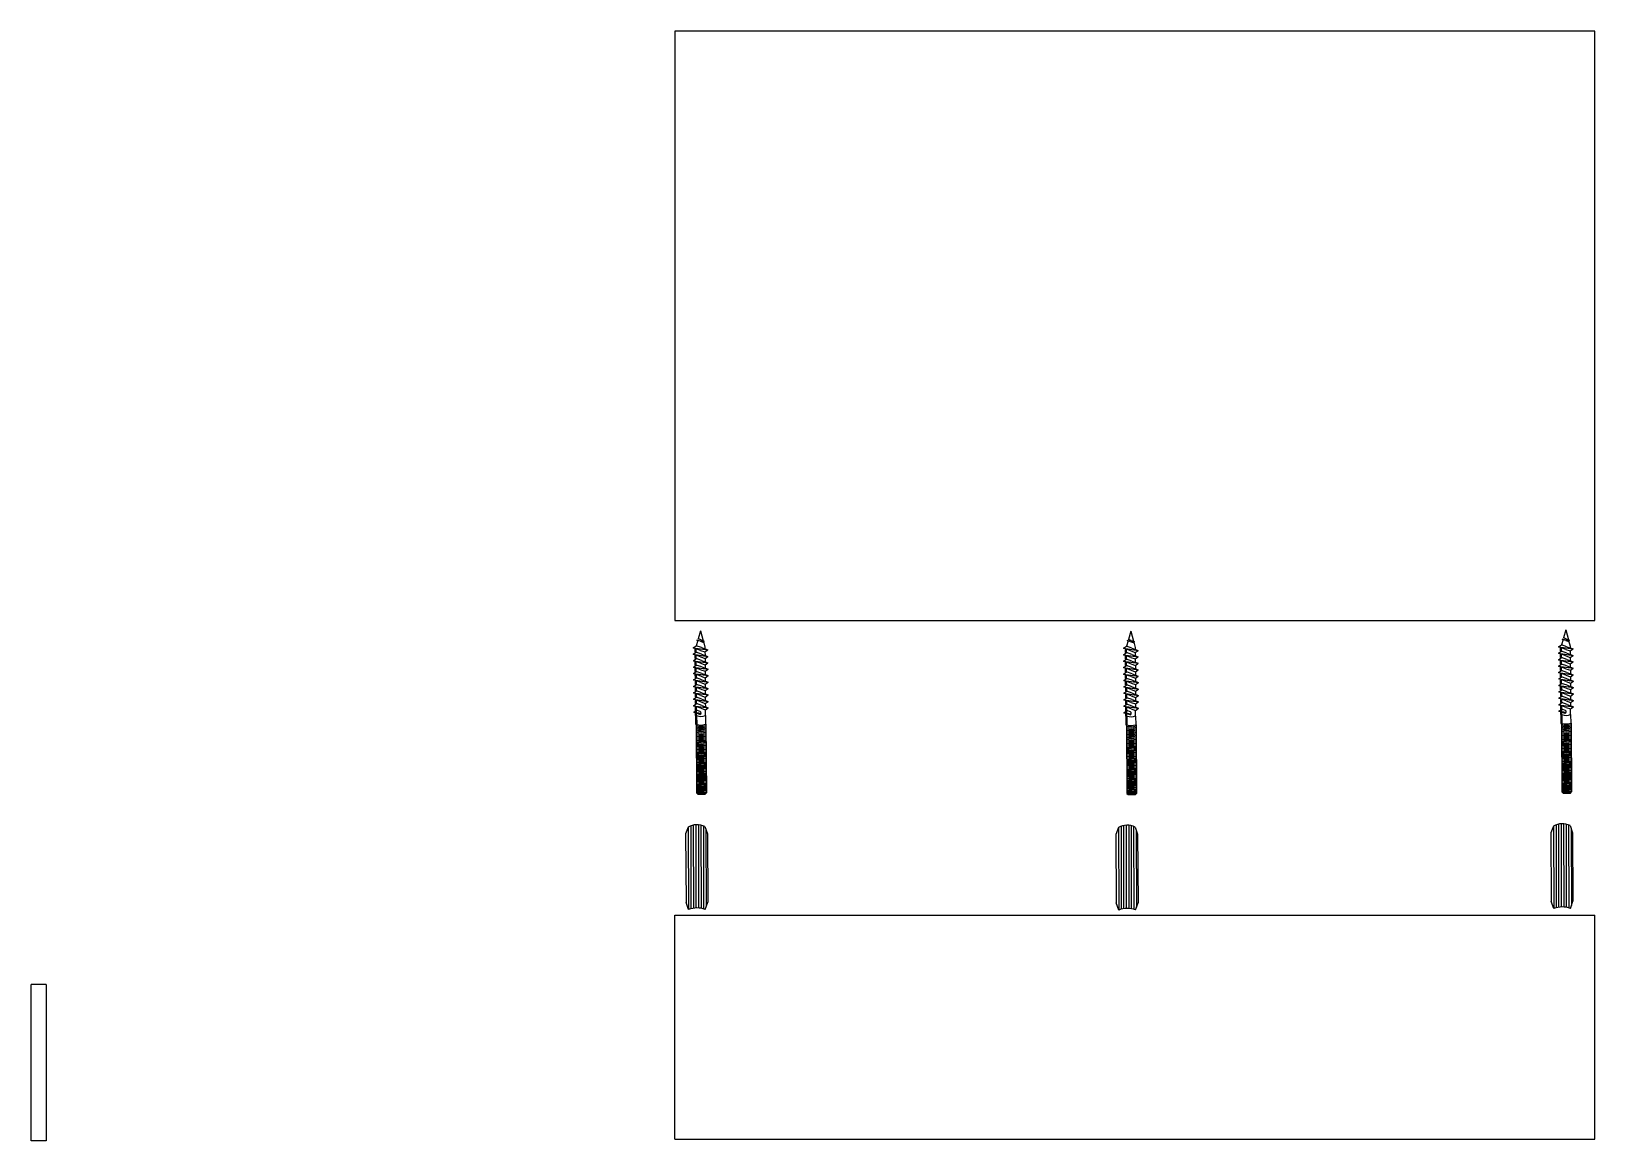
# Model space of a CAD drawing. Header units: inches. Extents: x 9.8 to 29.6, y 5.8 to 16.2.
# Drawn here: x 24.34 to 29.64, y 12.46 to 16.23 of the extents above; entities that cross this region are included whole.
import ezdxf

# ---------------------------------------------------------------- set-up
doc = ezdxf.new("R2010")
doc.units = ezdxf.units.IN
doc.header["$MEASUREMENT"] = 0
doc.linetypes.add('HIDDEN', pattern=[0.375, 0.25, -0.125])
doc.layers.add('NASCOSTE', color=1, linetype='HIDDEN')
doc.layers.add('OGGETTO', color=7, linetype='Continuous')

msp = doc.modelspace()

# ---------------------------------------------------------------- linework, layer by layer
for p, q in [((29.6403, 16.2266), (26.5203, 16.2266)), ((26.5203, 16.2266), (26.5203, 14.2266)), ((29.6403, 14.2266), (29.6403, 16.2266)), ((26.5203, 14.2266), (29.6403, 14.2266)), ((26.5654, 13.5259), (26.5566, 13.503)), ((26.5654, 13.5259), (26.5666, 13.2462)), ((26.574, 13.53), (26.5745, 13.2489)), ((26.5826, 13.5325), (26.5829, 13.2508)), ((26.591, 13.5338), (26.5916, 13.2517)), ((26.5999, 13.5337), (26.6002, 13.2516)), ((26.6082, 13.5325), (26.6088, 13.2506)), ((26.6168, 13.5299), (26.6173, 13.2486)), ((26.6216, 13.5277), (26.6303, 13.5034)), ((28.0249, 13.5242), (28.0161, 13.5013)), ((28.0249, 13.5242), (28.0261, 13.2445)), ((28.0335, 13.5283), (28.034, 13.2472)), ((28.0421, 13.5309), (28.0423, 13.2491)), ((28.0505, 13.5321), (28.0511, 13.25)), ((28.0594, 13.532), (28.0597, 13.25)), ((28.0677, 13.5308), (28.0683, 13.2489)), ((28.0763, 13.5282), (28.0768, 13.2469)), ((28.0811, 13.5261), (28.0898, 13.5017)), ((29.5004, 13.5292), (29.4915, 13.5063)), ((29.5004, 13.5292), (29.5016, 13.2496)), ((29.509, 13.5333), (29.5095, 13.2523)), ((29.5176, 13.5359), (29.5178, 13.2541)), ((29.526, 13.5371), (29.5265, 13.255)), ((29.5349, 13.5371), (29.5352, 13.255)), ((29.5432, 13.5358), (29.5437, 13.254)), ((29.5518, 13.5332), (29.5523, 13.2519)), ((29.5566, 13.5311), (29.5653, 13.5068)), ((26.5566, 13.503), (26.5579, 13.2705)), ((26.6254, 13.5171), (26.6265, 13.256)), ((26.6303, 13.5034), (26.6316, 13.271)), ((28.0161, 13.5013), (28.0174, 13.2688)), ((28.0849, 13.5154), (28.086, 13.2543)), ((28.0898, 13.5017), (28.0911, 13.2693)), ((29.4915, 13.5063), (29.4929, 13.2739)), ((29.5604, 13.5204), (29.5615, 13.2594)), ((29.5653, 13.5068), (29.5666, 13.2743)), ((26.5666, 13.2462), (26.5579, 13.2705)), ((26.6232, 13.2466), (26.6316, 13.271)), ((28.0261, 13.2445), (28.0174, 13.2688)), ((28.0827, 13.2449), (28.0911, 13.2693)), ((29.5016, 13.2496), (29.4929, 13.2739)), ((29.5582, 13.2499), (29.5666, 13.2743)), ((26.5203, 12.4666), (26.5203, 13.2266)), ((26.5203, 13.2266), (29.6403, 13.2266)), ((29.6403, 12.4666), (29.6403, 13.2266)), ((24.3869, 12.9916), (24.3369, 12.9916)), ((24.3369, 12.4616), (24.3369, 12.9916)), ((24.3869, 12.9916), (24.3869, 12.4616)), ((26.5203, 12.4666), (29.6403, 12.4666)), ((24.3869, 12.4616), (24.3369, 12.4616))]:
    msp.add_line(p, q)
at = {"color": 7}
for p, q in [((26.6071, 14.1564), (26.5947, 14.1608)), ((26.5947, 14.1608), (26.6195, 14.1572)), ((26.6068, 14.192), (26.5996, 14.1643)), ((26.6088, 14.1611), (26.5996, 14.1643)), ((26.6068, 14.192), (26.6161, 14.1585)), ((26.6088, 14.1611), (26.6195, 14.1572)), ((28.0663, 14.1903), (28.0591, 14.1626)), ((28.0683, 14.1594), (28.0591, 14.1627)), ((28.0663, 14.1903), (28.0755, 14.1568)), ((29.5333, 14.1629), (29.5272, 14.1448)), ((29.5421, 14.1597), (29.5296, 14.1642)), ((29.5296, 14.1642), (29.5545, 14.1606)), ((29.5418, 14.1954), (29.5346, 14.1677)), ((29.5438, 14.1644), (29.5346, 14.1677)), ((29.5418, 14.1954), (29.551, 14.1618)), ((29.5438, 14.1644), (29.5545, 14.1606)), ((29.5495, 14.1571), (29.5545, 14.1606)), ((26.5824, 14.1344), (26.5923, 14.1414)), ((26.6073, 14.1255), (26.5824, 14.1344)), ((26.5824, 14.1344), (26.6321, 14.1272)), ((26.5825, 14.1126), (26.5924, 14.1196)), ((26.6074, 14.1037), (26.5825, 14.1126)), ((26.5825, 14.1126), (26.6322, 14.1054)), ((26.5889, 14.1196), (26.5888, 14.1308)), ((26.589, 14.0977), (26.589, 14.109)), ((26.5983, 14.1595), (26.5923, 14.1414)), ((26.6106, 14.1349), (26.5923, 14.1414)), ((26.5924, 14.1196), (26.5923, 14.1308)), ((26.6107, 14.113), (26.5924, 14.1196)), ((26.5926, 14.0977), (26.5925, 14.109)), ((26.6071, 14.1564), (26.6146, 14.1537)), ((26.6073, 14.1255), (26.6222, 14.1202)), ((26.6106, 14.1349), (26.6321, 14.1272)), ((26.6107, 14.113), (26.6322, 14.1054)), ((26.6146, 14.1537), (26.6195, 14.1572)), ((26.6169, 14.1554), (26.6221, 14.1366)), ((26.6221, 14.1366), (26.6221, 14.1308)), ((26.6222, 14.1202), (26.6321, 14.1272)), ((26.6222, 14.1202), (26.6223, 14.1089)), ((28.0419, 14.1327), (28.0518, 14.1397)), ((28.0668, 14.1238), (28.0419, 14.1327)), ((28.0419, 14.1327), (28.0916, 14.1255)), ((28.042, 14.1109), (28.0519, 14.1179)), ((28.0669, 14.102), (28.042, 14.1109)), ((28.042, 14.1109), (28.0917, 14.1037)), ((28.0484, 14.1179), (28.0483, 14.1291)), ((28.0485, 14.096), (28.0485, 14.1073)), ((28.0578, 14.1578), (28.0518, 14.1397)), ((28.0701, 14.1332), (28.0518, 14.1397)), ((28.0519, 14.1179), (28.0518, 14.1292)), ((28.0702, 14.1114), (28.0519, 14.1179)), ((28.052, 14.0961), (28.052, 14.1073)), ((28.0666, 14.1547), (28.0542, 14.1591)), ((28.0542, 14.1591), (28.079, 14.1556)), ((28.0666, 14.1547), (28.0741, 14.152)), ((28.0668, 14.1238), (28.0817, 14.1185)), ((28.0683, 14.1594), (28.079, 14.1556)), ((28.0701, 14.1332), (28.0916, 14.1255)), ((28.0702, 14.1114), (28.0917, 14.1037)), ((28.0741, 14.152), (28.079, 14.1556)), ((28.0764, 14.1537), (28.0816, 14.1349)), ((28.0816, 14.1349), (28.0816, 14.1291)), ((28.0817, 14.1185), (28.0916, 14.1255)), ((28.0817, 14.1185), (28.0818, 14.1072)), ((29.5174, 14.1377), (29.5272, 14.1448)), ((29.5422, 14.1289), (29.5174, 14.1377)), ((29.5174, 14.1377), (29.567, 14.1306)), ((29.5175, 14.1159), (29.5274, 14.1229)), ((29.5424, 14.107), (29.5175, 14.1159)), ((29.5175, 14.1159), (29.5672, 14.1087)), ((29.5239, 14.1229), (29.5238, 14.1342)), ((29.524, 14.1011), (29.524, 14.1123)), ((29.5456, 14.1382), (29.5272, 14.1448)), ((29.5274, 14.1229), (29.5273, 14.1342)), ((29.5457, 14.1164), (29.5274, 14.1229)), ((29.5275, 14.1011), (29.5275, 14.1124)), ((29.5421, 14.1597), (29.5495, 14.1571)), ((29.5422, 14.1289), (29.5572, 14.1236)), ((29.5456, 14.1382), (29.567, 14.1306)), ((29.5457, 14.1164), (29.5672, 14.1087)), ((29.5519, 14.1587), (29.5571, 14.1399)), ((29.5571, 14.1399), (29.5571, 14.1341)), ((29.5572, 14.1236), (29.567, 14.1306)), ((29.5572, 14.1236), (29.5572, 14.1123)), ((29.5573, 14.1017), (29.5672, 14.1087)), ((26.5827, 14.0907), (26.5926, 14.0977)), ((26.6075, 14.0819), (26.5827, 14.0907)), ((26.5827, 14.0907), (26.6323, 14.0835)), ((26.5828, 14.0689), (26.5927, 14.0759)), ((26.6077, 14.06), (26.5828, 14.0689)), ((26.5828, 14.0689), (26.6325, 14.0617)), ((26.5892, 14.0759), (26.5891, 14.0872)), ((26.5893, 14.054), (26.5893, 14.0653)), ((26.6109, 14.0912), (26.5926, 14.0977)), ((26.5927, 14.0759), (26.5926, 14.0872)), ((26.611, 14.0694), (26.5927, 14.0759)), ((26.5928, 14.0541), (26.5928, 14.0653)), ((26.6074, 14.1037), (26.6223, 14.0984)), ((26.6075, 14.0819), (26.6225, 14.0765)), ((26.6077, 14.06), (26.6226, 14.0547)), ((26.6109, 14.0912), (26.6323, 14.0835)), ((26.611, 14.0694), (26.6325, 14.0617)), ((26.6223, 14.0984), (26.6322, 14.1054)), ((26.6223, 14.0984), (26.6224, 14.0871)), ((26.6225, 14.0765), (26.6323, 14.0835)), ((26.6225, 14.0765), (26.6225, 14.0653)), ((26.6226, 14.0547), (26.6325, 14.0617)), ((26.6226, 14.0547), (26.6227, 14.0434)), ((28.0422, 14.089), (28.052, 14.0961)), ((28.067, 14.0802), (28.0422, 14.089)), ((28.0422, 14.089), (28.0918, 14.0819)), ((28.0423, 14.0672), (28.0522, 14.0742)), ((28.0672, 14.0583), (28.0423, 14.0672)), ((28.0423, 14.0672), (28.092, 14.06)), ((28.0487, 14.0742), (28.0486, 14.0855)), ((28.0488, 14.0524), (28.0487, 14.0636)), ((28.0704, 14.0895), (28.052, 14.0961)), ((28.0522, 14.0742), (28.0521, 14.0855)), ((28.0705, 14.0677), (28.0522, 14.0742)), ((28.0523, 14.0524), (28.0523, 14.0637)), ((28.0669, 14.102), (28.0818, 14.0967)), ((28.067, 14.0802), (28.082, 14.0748)), ((28.0672, 14.0583), (28.0821, 14.053)), ((28.0704, 14.0895), (28.0918, 14.0819)), ((28.0705, 14.0677), (28.092, 14.06)), ((28.0818, 14.0967), (28.0917, 14.1037)), ((28.0818, 14.0967), (28.0819, 14.0854)), ((28.082, 14.0748), (28.0918, 14.0819)), ((28.082, 14.0748), (28.082, 14.0636)), ((28.0821, 14.053), (28.092, 14.06)), ((29.5177, 14.0941), (29.5275, 14.1011)), ((29.5425, 14.0852), (29.5177, 14.0941)), ((29.5177, 14.0941), (29.5673, 14.0869)), ((29.5178, 14.0722), (29.5277, 14.0792)), ((29.5427, 14.0634), (29.5178, 14.0722)), ((29.5178, 14.0722), (29.5675, 14.0651)), ((29.5179, 14.0504), (29.5278, 14.0574)), ((29.5242, 14.0792), (29.5241, 14.0905)), ((29.5243, 14.0574), (29.5242, 14.0687)), ((29.5459, 14.0946), (29.5275, 14.1011)), ((29.5277, 14.0792), (29.5276, 14.0905)), ((29.546, 14.0727), (29.5277, 14.0792)), ((29.5278, 14.0574), (29.5277, 14.0687)), ((29.5461, 14.0509), (29.5278, 14.0574)), ((29.5424, 14.107), (29.5573, 14.1017)), ((29.5425, 14.0852), (29.5574, 14.0799)), ((29.5427, 14.0634), (29.5576, 14.058)), ((29.5459, 14.0946), (29.5673, 14.0869)), ((29.546, 14.0727), (29.5675, 14.0651)), ((29.5573, 14.1017), (29.5574, 14.0904)), ((29.5574, 14.0799), (29.5673, 14.0869)), ((29.5574, 14.0799), (29.5575, 14.0686)), ((29.5576, 14.058), (29.5675, 14.0651)), ((29.5576, 14.058), (29.5577, 14.0468)), ((26.583, 14.047), (26.5928, 14.0541)), ((26.6078, 14.0382), (26.583, 14.047)), ((26.583, 14.047), (26.6326, 14.0399)), ((26.5831, 14.0252), (26.593, 14.0322)), ((26.608, 14.0163), (26.5831, 14.0252)), ((26.5831, 14.0252), (26.6328, 14.018)), ((26.5832, 14.0034), (26.5931, 14.0104)), ((26.6081, 13.9945), (26.5832, 14.0034)), ((26.5832, 14.0034), (26.6329, 13.9962)), ((26.5895, 14.0322), (26.5894, 14.0435)), ((26.5896, 14.0104), (26.5895, 14.0216)), ((26.6112, 14.0475), (26.5928, 14.0541)), ((26.593, 14.0322), (26.5929, 14.0435)), ((26.6113, 14.0257), (26.593, 14.0322)), ((26.5931, 14.0104), (26.593, 14.0217)), ((26.6114, 14.0038), (26.5931, 14.0104)), ((26.6078, 14.0382), (26.6228, 14.0329)), ((26.608, 14.0163), (26.6229, 14.011)), ((26.6112, 14.0475), (26.6326, 14.0399)), ((26.6113, 14.0257), (26.6328, 14.018)), ((26.6114, 14.0038), (26.6329, 13.9962)), ((26.6228, 14.0329), (26.6326, 14.0399)), ((26.6228, 14.0329), (26.6228, 14.0216)), ((26.6229, 14.011), (26.6328, 14.018)), ((26.6229, 14.011), (26.623, 13.9997)), ((28.0424, 14.0454), (28.0523, 14.0524)), ((28.0673, 14.0365), (28.0424, 14.0454)), ((28.0424, 14.0454), (28.0921, 14.0382)), ((28.0426, 14.0235), (28.0525, 14.0305)), ((28.0675, 14.0147), (28.0426, 14.0235)), ((28.0426, 14.0235), (28.0923, 14.0163)), ((28.0427, 14.0017), (28.0526, 14.0087)), ((28.0676, 13.9928), (28.0427, 14.0017)), ((28.0427, 14.0017), (28.0924, 13.9945)), ((28.049, 14.0305), (28.0489, 14.0418)), ((28.0491, 14.0087), (28.049, 14.02)), ((28.0707, 14.0458), (28.0523, 14.0524)), ((28.0525, 14.0305), (28.0524, 14.0418)), ((28.0708, 14.024), (28.0525, 14.0305)), ((28.0526, 14.0087), (28.0525, 14.02)), ((28.0709, 14.0022), (28.0526, 14.0087)), ((28.0673, 14.0365), (28.0822, 14.0312)), ((28.0675, 14.0147), (28.0824, 14.0093)), ((28.0707, 14.0458), (28.0921, 14.0382)), ((28.0708, 14.024), (28.0923, 14.0163)), ((28.0709, 14.0022), (28.0924, 13.9945)), ((28.0821, 14.053), (28.0822, 14.0417)), ((28.0822, 14.0312), (28.0921, 14.0382)), ((28.0822, 14.0312), (28.0823, 14.0199)), ((28.0824, 14.0093), (28.0923, 14.0163)), ((28.0824, 14.0093), (28.0825, 13.9981)), ((29.5428, 14.0415), (29.5179, 14.0504)), ((29.5179, 14.0504), (29.5676, 14.0432)), ((29.5181, 14.0286), (29.528, 14.0356)), ((29.5429, 14.0197), (29.5181, 14.0286)), ((29.5181, 14.0286), (29.5678, 14.0214)), ((29.5182, 14.0067), (29.5281, 14.0137)), ((29.5431, 13.9979), (29.5182, 14.0067)), ((29.5182, 14.0067), (29.5679, 13.9995)), ((29.5245, 14.0356), (29.5244, 14.0468)), ((29.5246, 14.0137), (29.5245, 14.025)), ((29.5247, 13.9919), (29.5247, 14.0032)), ((29.528, 14.0356), (29.5279, 14.0468)), ((29.5463, 14.029), (29.528, 14.0356)), ((29.5281, 14.0137), (29.528, 14.025)), ((29.5464, 14.0072), (29.5281, 14.0137)), ((29.5282, 13.9919), (29.5282, 14.0032)), ((29.5428, 14.0415), (29.5577, 14.0362)), ((29.5429, 14.0197), (29.5579, 14.0144)), ((29.5461, 14.0509), (29.5676, 14.0432)), ((29.5463, 14.029), (29.5678, 14.0214)), ((29.5464, 14.0072), (29.5679, 13.9995)), ((29.5577, 14.0362), (29.5676, 14.0432)), ((29.5577, 14.0362), (29.5578, 14.0249)), ((29.5579, 14.0144), (29.5678, 14.0214)), ((29.5579, 14.0144), (29.5579, 14.0031)), ((26.5834, 13.9815), (26.5933, 13.9885)), ((26.6083, 13.9727), (26.5834, 13.9815)), ((26.5834, 13.9815), (26.6331, 13.9744)), ((26.5835, 13.9597), (26.5934, 13.9667)), ((26.6084, 13.9508), (26.5835, 13.9597)), ((26.5835, 13.9597), (26.6332, 13.9525)), ((26.5898, 13.9885), (26.5897, 13.9998)), ((26.5899, 13.9667), (26.5898, 13.978)), ((26.59, 13.9449), (26.59, 13.9561)), ((26.5933, 13.9885), (26.5932, 13.9998)), ((26.6116, 13.982), (26.5933, 13.9885)), ((26.5934, 13.9667), (26.5933, 13.978)), ((26.6117, 13.9602), (26.5934, 13.9667)), ((26.5935, 13.9449), (26.5935, 13.9561)), ((26.6081, 13.9945), (26.623, 13.9892)), ((26.6083, 13.9727), (26.6232, 13.9673)), ((26.6084, 13.9508), (26.6233, 13.9455)), ((26.6116, 13.982), (26.6331, 13.9744)), ((26.6117, 13.9602), (26.6332, 13.9525)), ((26.623, 13.9892), (26.6329, 13.9962)), ((26.623, 13.9892), (26.6231, 13.9779)), ((26.6232, 13.9673), (26.6331, 13.9744)), ((26.6232, 13.9673), (26.6232, 13.9561)), ((26.6233, 13.9455), (26.6332, 13.9525)), ((28.0429, 13.9799), (28.0527, 13.9869)), ((28.0677, 13.971), (28.0429, 13.9799)), ((28.0429, 13.9799), (28.0925, 13.9727)), ((28.043, 13.958), (28.0529, 13.965)), ((28.0679, 13.9491), (28.043, 13.958)), ((28.043, 13.958), (28.0927, 13.9508)), ((28.0492, 13.9868), (28.0492, 13.9981)), ((28.0494, 13.965), (28.0493, 13.9763)), ((28.0495, 13.9432), (28.0495, 13.9544)), ((28.0527, 13.9869), (28.0527, 13.9981)), ((28.0711, 13.9803), (28.0527, 13.9869)), ((28.0529, 13.965), (28.0528, 13.9763)), ((28.0712, 13.9585), (28.0529, 13.965)), ((28.053, 13.9432), (28.053, 13.9545)), ((28.0676, 13.9928), (28.0825, 13.9875)), ((28.0677, 13.971), (28.0827, 13.9657)), ((28.0679, 13.9491), (28.0828, 13.9438)), ((28.0711, 13.9803), (28.0925, 13.9727)), ((28.0712, 13.9585), (28.0927, 13.9508)), ((28.0825, 13.9875), (28.0924, 13.9945)), ((28.0825, 13.9875), (28.0826, 13.9762)), ((28.0827, 13.9657), (28.0925, 13.9727)), ((28.0827, 13.9657), (28.0827, 13.9544)), ((28.0828, 13.9438), (28.0927, 13.9508)), ((29.5184, 13.9849), (29.5282, 13.9919)), ((29.5432, 13.976), (29.5184, 13.9849)), ((29.5184, 13.9849), (29.568, 13.9777)), ((29.5185, 13.963), (29.5284, 13.9701)), ((29.5434, 13.9542), (29.5185, 13.963)), ((29.5185, 13.963), (29.5682, 13.9559)), ((29.5186, 13.9412), (29.5285, 13.9482)), ((29.5249, 13.97), (29.5248, 13.9813)), ((29.525, 13.9482), (29.5249, 13.9595)), ((29.5466, 13.9854), (29.5282, 13.9919)), ((29.5284, 13.9701), (29.5283, 13.9813)), ((29.5467, 13.9635), (29.5284, 13.9701)), ((29.5285, 13.9482), (29.5284, 13.9595)), ((29.5468, 13.9417), (29.5285, 13.9482)), ((29.5431, 13.9979), (29.558, 13.9925)), ((29.5432, 13.976), (29.5582, 13.9707)), ((29.5434, 13.9542), (29.5583, 13.9489)), ((29.5466, 13.9854), (29.568, 13.9777)), ((29.5467, 13.9635), (29.5682, 13.9559)), ((29.558, 13.9925), (29.5679, 13.9995)), ((29.558, 13.9925), (29.5581, 13.9813)), ((29.5582, 13.9707), (29.568, 13.9777)), ((29.5582, 13.9707), (29.5582, 13.9594)), ((29.5583, 13.9489), (29.5682, 13.9559)), ((29.5583, 13.9489), (29.5584, 13.9376)), ((26.5837, 13.9379), (26.5935, 13.9449)), ((26.6085, 13.929), (26.5837, 13.9379)), ((26.5837, 13.9379), (26.6333, 13.9307)), ((26.5839, 13.9158), (26.5938, 13.9228)), ((26.5839, 13.9158), (26.6087, 13.9122)), ((26.6052, 13.9081), (26.5839, 13.9158)), ((26.5903, 13.9044), (26.5901, 13.9343)), ((26.6119, 13.9383), (26.5935, 13.9449)), ((26.5938, 13.9044), (26.5936, 13.9343)), ((26.6057, 13.9185), (26.5938, 13.9228)), ((26.6085, 13.929), (26.6235, 13.9237)), ((26.6119, 13.9383), (26.6333, 13.9307)), ((26.6233, 13.9455), (26.6234, 13.9342)), ((26.6235, 13.9237), (26.6333, 13.9307)), ((26.6236, 13.9046), (26.6235, 13.9237)), ((28.0432, 13.9362), (28.053, 13.9432)), ((28.068, 13.9273), (28.0432, 13.9362)), ((28.0432, 13.9362), (28.0928, 13.929)), ((28.0434, 13.9141), (28.0533, 13.9211)), ((28.0434, 13.9141), (28.0681, 13.9105)), ((28.0647, 13.9065), (28.0434, 13.9141)), ((28.0498, 13.9027), (28.0496, 13.9326)), ((28.0714, 13.9367), (28.053, 13.9432)), ((28.0533, 13.9028), (28.0531, 13.9326)), ((28.0652, 13.9168), (28.0533, 13.9211)), ((28.068, 13.9273), (28.0829, 13.922)), ((28.0714, 13.9367), (28.0928, 13.929)), ((28.0828, 13.9438), (28.0829, 13.9325)), ((28.0829, 13.922), (28.0928, 13.929)), ((28.0831, 13.9029), (28.0829, 13.922)), ((29.5435, 13.9323), (29.5186, 13.9412)), ((29.5186, 13.9412), (29.5683, 13.934)), ((29.5189, 13.9191), (29.5287, 13.9261)), ((29.5189, 13.9191), (29.5436, 13.9155)), ((29.5402, 13.9115), (29.5189, 13.9191)), ((29.5253, 13.9078), (29.5251, 13.9376)), ((29.5288, 13.9078), (29.5286, 13.9377)), ((29.5406, 13.9219), (29.5287, 13.9261)), ((29.5435, 13.9323), (29.5584, 13.927)), ((29.5468, 13.9417), (29.5683, 13.934)), ((29.5584, 13.927), (29.5683, 13.934)), ((29.5586, 13.908), (29.5584, 13.927))]:
    msp.add_line(p, q, dxfattribs=at)
at = {"color": 0}
for p, q in [((26.5903, 13.9044), (26.5905, 13.8747)), ((26.5938, 13.9044), (26.594, 13.8747)), ((26.6236, 13.9046), (26.6238, 13.8749)), ((28.0498, 13.9027), (28.05, 13.873)), ((28.0533, 13.9028), (28.0535, 13.873)), ((28.0831, 13.9029), (28.0833, 13.8732)), ((29.5253, 13.9078), (29.5255, 13.878)), ((29.5288, 13.9078), (29.529, 13.8781)), ((29.5586, 13.908), (29.5588, 13.8783)), ((26.5922, 13.8747), (26.5937, 13.642)), ((26.5922, 13.8747), (26.5937, 13.642)), ((26.6238, 13.8749), (26.6255, 13.8749)), ((26.6255, 13.8749), (26.627, 13.6422)), ((28.0517, 13.873), (28.0532, 13.6403)), ((28.0517, 13.873), (28.0532, 13.6403)), ((28.0833, 13.8732), (28.085, 13.8732)), ((28.085, 13.8732), (28.0865, 13.6405)), ((29.5272, 13.8781), (29.5287, 13.6453)), ((29.5272, 13.8781), (29.5287, 13.6453)), ((29.5588, 13.8783), (29.5605, 13.8783)), ((29.5605, 13.8783), (29.562, 13.6456))]:
    msp.add_line(p, q, dxfattribs=at)
at = {"linetype": 'Continuous'}
for centre, radius, start, end in [((26.6084, 13.9428), 0.041, 249.0906, 291.6512), ((28.0679, 13.9411), 0.041, 249.0906, 291.6512), ((29.5434, 13.9461), 0.041, 249.0906, 291.6512), ((26.6086, 13.9208), 0.0571, 253.4305, 287.3113), ((26.6086, 13.9208), 0.0615, 254.6699, 286.0719), ((26.6086, 13.9208), 0.0659, 255.7383, 285.0034), ((26.6086, 13.9208), 0.0703, 256.6693, 284.0725), ((26.6086, 13.9208), 0.0746, 257.4879, 283.2539), ((26.6086, 13.9208), 0.079, 258.2134, 282.5283), ((26.6086, 13.9208), 0.0527, 252.4359, 288.3059), ((26.6086, 13.9208), 0.0484, 252.4359, 288.3059), ((28.0681, 13.9191), 0.0571, 253.4305, 287.3113), ((28.0681, 13.9191), 0.0615, 254.6699, 286.0719), ((28.0681, 13.9191), 0.0659, 255.7383, 285.0034), ((28.0681, 13.9191), 0.0703, 256.6693, 284.0725), ((28.0681, 13.9191), 0.0746, 257.4879, 283.2539), ((28.0681, 13.9191), 0.0527, 252.4359, 288.3059), ((28.0681, 13.9191), 0.0484, 252.4359, 288.3059), ((29.5436, 13.9242), 0.0571, 253.4305, 287.3113), ((29.5436, 13.9242), 0.0615, 254.6699, 286.0719), ((29.5436, 13.9242), 0.0659, 255.7383, 285.0034), ((29.5436, 13.9242), 0.0703, 256.6693, 284.0725), ((29.5436, 13.9242), 0.0746, 257.4879, 283.2539), ((29.5436, 13.9242), 0.079, 258.2134, 282.5283), ((29.5436, 13.9242), 0.0834, 258.8611, 281.8807), ((29.5436, 13.9242), 0.0527, 252.4359, 288.3059), ((29.5436, 13.9242), 0.0484, 252.4359, 288.3059), ((26.6086, 13.9208), 0.0834, 258.8611, 281.8807), ((26.6086, 13.9208), 0.0878, 259.4428, 281.299), ((26.6086, 13.9208), 0.0922, 259.9683, 280.7735), ((26.6086, 13.9208), 0.0965, 260.4452, 280.2965), ((26.6086, 13.9208), 0.1009, 260.8802, 279.8616), ((26.6086, 13.9208), 0.1053, 261.2785, 279.4633), ((26.6086, 13.9208), 0.1097, 261.6446, 279.0972), ((26.6086, 13.9208), 0.1141, 261.9822, 278.7596), ((26.6086, 13.9208), 0.1185, 262.2946, 278.4472), ((26.6086, 13.9208), 0.1228, 262.5845, 278.1573), ((26.6086, 13.9208), 0.1272, 262.8542, 277.8876), ((26.6086, 13.9208), 0.1316, 263.1059, 277.6359), ((28.0681, 13.9191), 0.079, 258.2134, 282.5283), ((28.0681, 13.9191), 0.0834, 258.8611, 281.8807), ((28.0681, 13.9191), 0.0878, 259.4428, 281.299), ((28.0681, 13.9191), 0.0922, 259.9683, 280.7735), ((28.0681, 13.9191), 0.0965, 260.4452, 280.2965), ((28.0681, 13.9191), 0.1009, 260.8802, 279.8616), ((28.0681, 13.9191), 0.1053, 261.2785, 279.4633), ((28.0681, 13.9191), 0.1097, 261.6446, 279.0972), ((28.0681, 13.9191), 0.1141, 261.9822, 278.7596), ((28.0681, 13.9191), 0.1185, 262.2946, 278.4472), ((28.0681, 13.9191), 0.1228, 262.5845, 278.1573), ((28.0681, 13.9191), 0.1272, 262.8542, 277.8876), ((29.5436, 13.9242), 0.0878, 259.4428, 281.299), ((29.5436, 13.9242), 0.0922, 259.9683, 280.7735), ((29.5436, 13.9242), 0.0965, 260.4452, 280.2965), ((29.5436, 13.9242), 0.1009, 260.8802, 279.8616), ((29.5436, 13.9242), 0.1053, 261.2785, 279.4633), ((29.5436, 13.9242), 0.1097, 261.6446, 279.0972), ((29.5436, 13.9242), 0.1141, 261.9822, 278.7596), ((29.5436, 13.9242), 0.1185, 262.2946, 278.4472), ((29.5436, 13.9242), 0.1228, 262.5845, 278.1573), ((29.5436, 13.9242), 0.1272, 262.8542, 277.8876), ((29.5436, 13.9242), 0.1316, 263.1059, 277.6359), ((29.5436, 13.9242), 0.136, 263.3411, 277.4006), ((26.6086, 13.9208), 0.136, 263.3411, 277.4006), ((26.6086, 13.9208), 0.1404, 263.5616, 277.1801), ((26.6086, 13.9208), 0.1447, 263.7687, 276.9731), ((26.6086, 13.9208), 0.1491, 263.9635, 276.7783), ((26.6086, 13.9208), 0.1535, 264.1471, 276.5947), ((26.6086, 13.9208), 0.1579, 264.3205, 276.4213), ((26.6086, 13.9208), 0.1623, 264.4844, 276.2574), ((26.6086, 13.9208), 0.1667, 264.6397, 276.1021), ((26.6086, 13.9208), 0.171, 264.787, 275.9548), ((26.6086, 13.9208), 0.1754, 264.9269, 275.8149), ((26.6086, 13.9208), 0.1798, 265.06, 275.6818), ((26.6086, 13.9208), 0.1842, 265.1866, 275.5551), ((28.0681, 13.9191), 0.1316, 263.1059, 277.6359), ((28.0681, 13.9191), 0.136, 263.3411, 277.4006), ((28.0681, 13.9191), 0.1404, 263.5616, 277.1801), ((28.0681, 13.9191), 0.1447, 263.7687, 276.9731), ((28.0681, 13.9191), 0.1491, 263.9635, 276.7783), ((28.0681, 13.9191), 0.1535, 264.1471, 276.5947), ((28.0681, 13.9191), 0.1579, 264.3205, 276.4213), ((28.0681, 13.9191), 0.1623, 264.4844, 276.2574), ((28.0681, 13.9191), 0.1667, 264.6397, 276.1021), ((28.0681, 13.9191), 0.171, 264.787, 275.9548), ((28.0681, 13.9191), 0.1754, 264.9269, 275.8149), ((28.0681, 13.9191), 0.1798, 265.06, 275.6818), ((29.5436, 13.9242), 0.1404, 263.5616, 277.1801), ((29.5436, 13.9242), 0.1447, 263.7687, 276.9731), ((29.5436, 13.9242), 0.1491, 263.9635, 276.7783), ((29.5436, 13.9242), 0.1535, 264.1471, 276.5947), ((29.5436, 13.9242), 0.1579, 264.3205, 276.4213), ((29.5436, 13.9242), 0.1623, 264.4844, 276.2574), ((29.5436, 13.9242), 0.1667, 264.6397, 276.1021), ((29.5436, 13.9242), 0.171, 264.787, 275.9548), ((29.5436, 13.9242), 0.1754, 264.9269, 275.8149), ((29.5436, 13.9242), 0.1798, 265.06, 275.6818), ((29.5436, 13.9242), 0.1842, 265.1866, 275.5551), ((29.5436, 13.9242), 0.1886, 265.3074, 275.4343), ((26.6086, 13.9208), 0.1886, 265.3074, 275.4343), ((26.6086, 13.9208), 0.1929, 265.4227, 275.3191), ((26.6086, 13.9208), 0.1973, 265.5328, 275.2089), ((26.6086, 13.9208), 0.2017, 265.6382, 275.1036), ((26.6086, 13.9208), 0.2061, 265.739, 275.0028), ((26.6086, 13.9208), 0.2105, 265.8357, 274.9061), ((26.6086, 13.9208), 0.2148, 265.9283, 274.8135), ((26.6086, 13.9208), 0.2192, 266.0173, 274.7245), ((26.6086, 13.9208), 0.2236, 266.1028, 274.639), ((26.6086, 13.9208), 0.228, 266.1849, 274.5569), ((26.6086, 13.9208), 0.2324, 266.264, 274.4778), ((26.6086, 13.9208), 0.2368, 266.3401, 274.4017), ((28.0681, 13.9191), 0.1842, 265.1866, 275.5551), ((28.0681, 13.9191), 0.1886, 265.3074, 275.4343), ((28.0681, 13.9191), 0.1929, 265.4227, 275.3191), ((28.0681, 13.9191), 0.1973, 265.5328, 275.2089), ((28.0681, 13.9191), 0.2017, 265.6382, 275.1036), ((28.0681, 13.9191), 0.2061, 265.739, 275.0028), ((28.0681, 13.9191), 0.2105, 265.8357, 274.9061), ((28.0681, 13.9191), 0.2148, 265.9283, 274.8135), ((28.0681, 13.9191), 0.2192, 266.0173, 274.7245), ((28.0681, 13.9191), 0.2236, 266.1028, 274.639), ((28.0681, 13.9191), 0.228, 266.1849, 274.5569), ((28.0681, 13.9191), 0.2324, 266.264, 274.4778), ((28.0681, 13.9191), 0.2368, 266.3401, 274.4017), ((29.5436, 13.9242), 0.1929, 265.4227, 275.3191), ((29.5436, 13.9242), 0.1973, 265.5328, 275.2089), ((29.5436, 13.9242), 0.2017, 265.6382, 275.1036), ((29.5436, 13.9242), 0.2061, 265.739, 275.0028), ((29.5436, 13.9242), 0.2105, 265.8357, 274.9061), ((29.5436, 13.9242), 0.2148, 265.9283, 274.8135), ((29.5436, 13.9242), 0.2192, 266.0173, 274.7245), ((29.5436, 13.9242), 0.2236, 266.1028, 274.639), ((29.5436, 13.9242), 0.228, 266.1849, 274.5569), ((29.5436, 13.9242), 0.2324, 266.264, 274.4778), ((29.5436, 13.9242), 0.2368, 266.3401, 274.4017), ((29.5436, 13.9242), 0.2411, 266.4135, 274.3283), ((26.6086, 13.9208), 0.2411, 266.4135, 274.3283), ((26.6086, 13.9208), 0.2455, 266.4842, 274.2576), ((26.6086, 13.9208), 0.2499, 266.5525, 274.1893), ((26.6086, 13.9208), 0.2543, 266.6183, 274.1234), ((26.6086, 13.9208), 0.2587, 266.682, 274.0598), ((26.6086, 13.9208), 0.263, 266.7435, 273.9983), ((26.6086, 13.9208), 0.2674, 266.803, 273.9387), ((26.6086, 13.9208), 0.2718, 266.8606, 273.8812), ((26.6086, 13.9208), 0.2762, 266.9164, 273.8254), ((28.0681, 13.9191), 0.2411, 266.4135, 274.3283), ((28.0681, 13.9191), 0.2455, 266.4842, 274.2576), ((28.0681, 13.9191), 0.2499, 266.5525, 274.1893), ((28.0681, 13.9191), 0.2543, 266.6183, 274.1234), ((28.0681, 13.9191), 0.2587, 266.682, 274.0598), ((28.0681, 13.9191), 0.263, 266.7435, 273.9983), ((28.0681, 13.9191), 0.2674, 266.803, 273.9387), ((28.0681, 13.9191), 0.2718, 266.8606, 273.8812), ((28.0681, 13.9191), 0.2762, 266.9164, 273.8254), ((29.5436, 13.9242), 0.2455, 266.4842, 274.2576), ((29.5436, 13.9242), 0.2499, 266.5525, 274.1893), ((29.5436, 13.9242), 0.2543, 266.6183, 274.1234), ((29.5436, 13.9242), 0.2587, 266.682, 274.0598), ((29.5436, 13.9242), 0.263, 266.7435, 273.9983), ((29.5436, 13.9242), 0.2674, 266.803, 273.9387), ((29.5436, 13.9242), 0.2718, 266.8606, 273.8812), ((29.5436, 13.9242), 0.2762, 266.9164, 273.8254)]:
    msp.add_arc(centre, radius, start, end, dxfattribs=at)
at = {"color": 7}
for centre in [(26.6031, 13.9134), (28.0626, 13.9117), (29.5381, 13.9168)]:
    msp.add_arc(centre, 0.00571, 291.6835, 63.6056, dxfattribs=at)
for centre, radius, start, end in [((26.5952, 13.4746), 0.0593, 63.6011, 120.1905), ((28.0547, 13.4729), 0.0593, 63.6011, 120.1905), ((29.5302, 13.478), 0.0593, 63.6011, 120.1905), ((26.5953, 13.1748), 0.0769, 68.7307, 111.9372), ((28.0548, 13.1732), 0.0769, 68.7307, 111.9372), ((29.5303, 13.1782), 0.0769, 68.7307, 111.9372)]:
    msp.add_arc(centre, radius, start, end)
at = {"layer": 'NASCOSTE', "color": 0}
for p, q in [((26.5905, 13.8747), (26.5922, 13.8747)), ((26.594, 13.8747), (26.5922, 13.8747)), ((28.05, 13.873), (28.0517, 13.873)), ((28.0535, 13.873), (28.0517, 13.873)), ((29.5255, 13.878), (29.5272, 13.8781)), ((29.529, 13.8781), (29.5272, 13.8781))]:
    msp.add_line(p, q, dxfattribs=at)
at = {"layer": 'OGGETTO'}
for p, q in [((26.5937, 13.642), (26.627, 13.6422)), ((26.5937, 13.642), (26.598, 13.6378)), ((26.598, 13.6378), (26.6229, 13.638)), ((26.6229, 13.638), (26.627, 13.6422)), ((28.0532, 13.6403), (28.0865, 13.6405)), ((28.0532, 13.6403), (28.0575, 13.6361)), ((28.0575, 13.6361), (28.0823, 13.6363)), ((28.0823, 13.6363), (28.0865, 13.6405)), ((29.5287, 13.6453), (29.562, 13.6456)), ((29.5287, 13.6453), (29.533, 13.6412)), ((29.533, 13.6412), (29.5578, 13.6413)), ((29.5578, 13.6413), (29.562, 13.6456))]:
    msp.add_line(p, q, dxfattribs=at)

doc.saveas('drawing.dxf')
